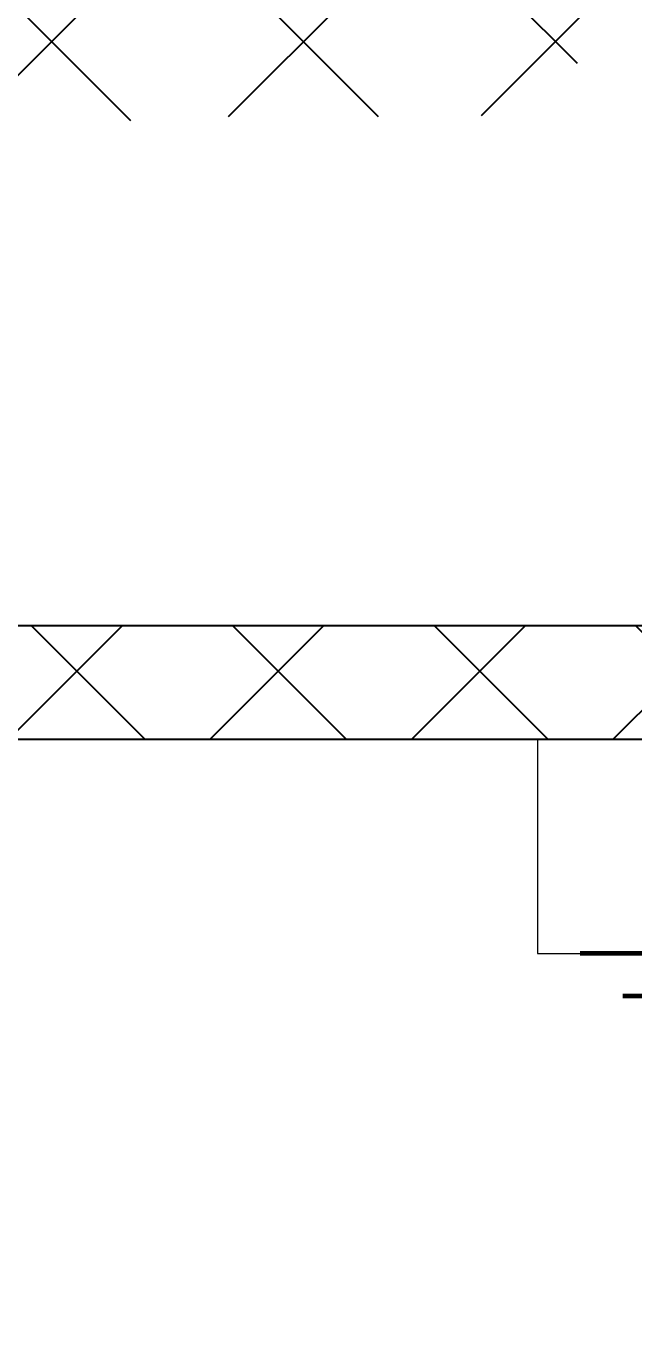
# Model space of a CAD drawing. Header units: millimetres. Extents: x 0 to 1680, y 0 to 594.
# Drawn here: x 153.44 to 161.97, y 422.13 to 440.39 of the extents above; entities that cross this region are included whole.
import ezdxf

# ---------------------------------------------------------------- set-up
doc = ezdxf.new("R2010")
doc.units = ezdxf.units.MM
for name, pattern in [('K5LT_AUXILIARY', [0]), ('K5LT_BASIC', [0]), ('K5LT_REINFORCED', [0]), ('K5LT_THIN', [0])]:
    doc.linetypes.add(name, pattern=pattern)
doc.layers.add('Системный слой', color=7, linetype='Continuous')
doc.styles.add('KDIMTEXTSTYLE', font='GOST_AU.SHX', dxfattribs={"width": 0.96, "oblique": 15, "height": 5})
doc.dimstyles.new('KDIMSTYLE (0.02)', dxfattribs={"dimtxt": 5, "dimasz": 1, "dimexe": 2, "dimexo": 0, "dimgap": 1, "dimtad": 1, "dimlfac": 50, "dimtxsty": 'KDIMTEXTSTYLE', "dimsah": 1, "dimcen": 0, "dimdle": 1, "dimadec": 0, "dimazin": 0, "dimtfac": 0.667, "dimtmove": 0, "dimatfit": 3, "dimfxl": 0, "dimtvp": 1, "dimtolj": 1, "dimtzin": 0, "dimarcsym": 0})

# ---------------------------------------------------------------- blocks, each defined once
blk = doc.blocks.new('U395')
at = {"layer": 'Системный слой'}
h = blk.add_hatch(dxfattribs=at)
h.set_pattern_fill('', angle=45, style=0, pattern_type=0)
h.set_pattern_definition([(45, (0, 0), (-1.4142136, 1.4142136), []), (135, (0, 0), (-1.4142136, -1.4142136), [])])
h.paths.add_polyline_path([(169.418, 430.377), (169.418, 431.977), (101.618, 431.977), (101.618, 430.377)])
at = {"layer": 'Системный слой', "color": 150, "linetype": 'K5LT_BASIC', "lineweight": 25, "true_color": 0x0080ff}
for p, q in [((133.418, 431.977), (168.318, 431.977)), ((169.418, 430.377), (101.618, 430.377))]:
    blk.add_line(p, q, dxfattribs=at)
blk = doc.blocks.new('U401')
at = {"layer": 'Системный слой', "color": 232, "linetype": 'K5LT_AUXILIARY', "lineweight": 13, "true_color": 0xc52b79}
for p, q in [((166.618, 430.377), (163.618, 430.377)), ((163.618, 430.377), (163.618, 427.377)), ((166.618, 427.377), (166.618, 430.377)), ((163.618, 427.377), (166.618, 427.377))]:
    blk.add_line(p, q, dxfattribs=at)
blk = doc.blocks.new('U402')
at = {"layer": 'Системный слой', "color": 232, "linetype": 'K5LT_AUXILIARY', "lineweight": 13, "true_color": 0xc52b79}
for p, q in [((163.618, 430.377), (160.618, 430.377)), ((160.618, 430.377), (160.618, 427.377)), ((163.618, 427.377), (163.618, 430.377)), ((160.618, 427.377), (163.618, 427.377))]:
    blk.add_line(p, q, dxfattribs=at)
blk = doc.blocks.new('U403')
at = {"layer": 'Системный слой', "color": 134, "linetype": 'K5LT_REINFORCED', "lineweight": 60, "true_color": 0x009696}
for p, q in [((163.618, 435.017), (163.618, 427.377)), ((166.018, 427.377), (161.218, 427.377)), ((165.418, 426.777), (161.818, 426.777)), ((162.578, 426.177), (164.658, 426.177))]:
    blk.add_line(p, q, dxfattribs=at)
blk = doc.blocks.new('U400')
at = {"layer": 'Системный слой'}
for name in ['U403', 'U402', 'U401']:
    blk.add_blockref(name, (0, 0), dxfattribs=at)
blk = doc.blocks.new('KDIMARROW_03')
at = {"layer": 'Системный слой', "color": 0, "linetype": 'K5LT_THIN', "lineweight": 13}
for p, q in [((-0.707, -0.707), (0.707, 0.707)), ((0, 0), (-1, 0)), ((0, 0), (1, 0))]:
    blk.add_line(p, q, dxfattribs=at)

msp = doc.modelspace()

# ---------------------------------------------------------------- hatches: boundary and pattern name
at = {"layer": 'Системный слой'}
h = msp.add_hatch(dxfattribs=at)
h.set_pattern_fill('', angle=45, style=0, pattern_type=0)
h.set_pattern_definition([(45, (0, 0), (-1.767767, 1.767767), []), (135, (0, 0), (-1.767767, -1.767767), [])])
h.paths.add_polyline_path([(149.58586, 448.98116), (149.80409, 443.37839), (149.88163, 442.98228), (149.99031, 442.59356), (150.12942, 442.21466), (150.2981, 441.84796), (150.49528, 441.49578), (150.71974, 441.16031), (150.97006, 440.84368), (151.24466, 440.54786), (151.54183, 440.27471), (151.85969, 440.02595), (152.19625, 439.80315), (152.5494, 439.60769), (152.91692, 439.44082), (153.2965, 439.30357), (153.68575, 439.19681), (154.08224, 439.12121), (154.48347, 439.07725), (154.88692, 439.06519), (155.29005, 439.08512), (155.61691, 439.12498), (159.61691, 439.12498), (159.86926, 439.14097), (160.11757, 439.18866), (160.35789, 439.26731), (160.58636, 439.37565), (160.79933, 439.51195), (160.99341, 439.67403), (161.16548, 439.85931), (161.3128, 440.06482), (161.43301, 440.28727), (161.5242, 440.52311), (161.58489, 440.76857), (161.61414, 441.01973), (161.61691, 441.12498), (161.61691, 445.12498), (161.4176, 445.20654), (161.23256, 445.31669), (161.06586, 445.45301), (160.92117, 445.6125), (160.80167, 445.79165), (160.71, 445.9865), (160.64817, 446.19278), (160.61755, 446.40594), (160.61882, 446.62128), (160.65193, 446.83406), (160.71617, 447.0396), (160.81012, 447.23337), (160.93171, 447.41111), (160.99477, 447.48481), (156.54429, 448.71352), (155.98429, 448.5584), (155.41661, 448.43433), (154.84296, 448.3417), (154.26508, 448.28078), (153.68472, 448.25176), (153.10365, 448.25472), (152.52362, 448.28966), (151.94639, 448.35647), (151.37371, 448.45495), (150.80732, 448.5848), (150.24894, 448.74562), (149.70025, 448.93694)])

# ---------------------------------------------------------------- block references
for name in ['U400', 'U395']:
    msp.add_blockref(name, (0, 0), dxfattribs=at)

# ---------------------------------------------------------------- dimensions: what is measured, and where the dimension line sits
at = {"layer": 'Системный слой', "color": 7}
msp.add_linear_dim(base=(99.41796, 408.64647), p1=(169.41796, 431.97733), p2=(99.41796, 432.57733), location=(134.41796, 408.64647), dimstyle='KDIMSTYLE (0.02)', override={"dimexo": 0, "dimpost": '\\H2.5;\\W0.965;\\Q0;<>', "dimblk1": 'KDIMARROW_03', "dimblk2": 'KDIMARROW_03', "dimse1": 0, "dimse2": 0, "dimclrt": 7, "dimtolj": 1}, dxfattribs=at).render()

doc.saveas('drawing.dxf')
